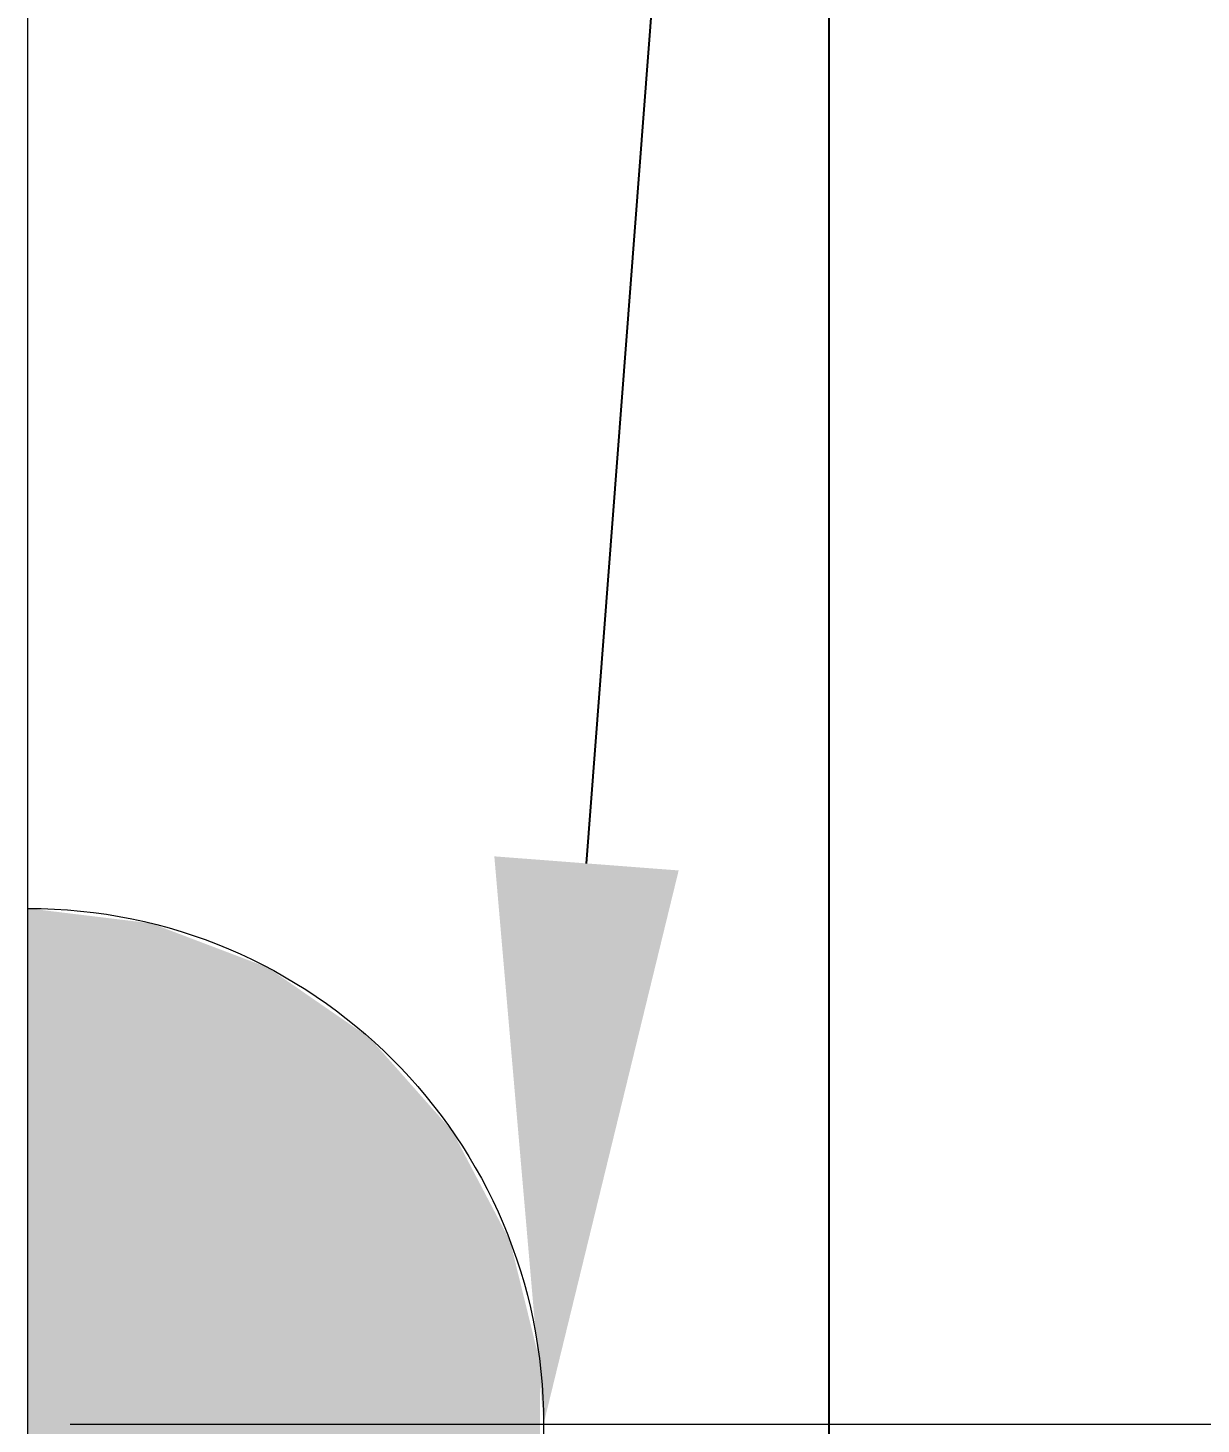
# Model space of a CAD drawing. Header units: metres. Extents: x 75097 to 220695, y -1557923 to -1361206.
# Drawn here: x 108078.3 to 108495.6, y -1418252.7 to -1417756.1 of the extents above; entities that cross this region are included whole.
import ezdxf
from ezdxf import colors
from ezdxf.entities.mleader import LeaderData, LeaderLine
from ezdxf.math import Vec2, Vec3

# ---------------------------------------------------------------- set-up
doc = ezdxf.new("R2010")
doc.units = ezdxf.units.M
doc.layers.get('0').update_dxf_attribs({"lineweight": 0})
doc.layers.add('A-100 - Copy$0$axes', color=8, linetype='Continuous')
doc.layers.add('A-100 - Copy$0$Medical Equipment and Furniture', color=8, linetype='Continuous', lineweight=0)
doc.layers.add('A-100 - Copy$0$Walls', color=8, linetype='Continuous', lineweight=0)
doc.layers.add('E-POWR', color=7, linetype='Continuous', lineweight=9, true_color=0x4e7e3e)
doc.styles.get("Standard").update_dxf_attribs({"font": 'GOTHIC.TTF'})

# ---------------------------------------------------------------- blocks, each defined once
blk = doc.blocks.new('GI-041_dwg_UPS-E-SKT1-3902843-GI-041')
at = {"layer": 'E-POWR'}
blk.add_hatch(color=256, dxfattribs=at).paths.add_polyline_path([(-0.19872, -0.00047), (0.19872, -0.00047), (0.19295, 0.04709), (0.17596, 0.09188), (0.14875, 0.13131), (0.11289, 0.16308), (0.07047, 0.18534), (0.02395, 0.19681), (-0.02395, 0.19681), (-0.07047, 0.18534), (-0.11289, 0.16308), (-0.14875, 0.13131), (-0.17596, 0.09188), (-0.19295, 0.04709)], flags=0)
for p, q in [((0, 0.19825), (0, 0.397)), ((-0.19872, -0.00047), (0.19872, -0.00047)), ((-0.14732, -0.00047), (0.14732, -0.00047))]:
    blk.add_line(p, q, dxfattribs=at)
blk.add_arc((0, -0.00047), 0.19872, 360, 180, dxfattribs=at)
blk = doc.blocks.new('A-100 - Copy')
at = {"layer": 'A-100 - Copy$0$axes'}
blk.add_line((108363.27, -1477297.37, 0), (108363.27, -1366691.83, 0), dxfattribs=at)
at = {"layer": 'A-100 - Copy$0$Medical Equipment and Furniture'}
blk.add_line((108093.27, -1418252.69, 2.36), (109123.28, -1418252.69, 2.36), dxfattribs=at)
at = {"layer": 'A-100 - Copy$0$Walls', "elevation": 0}
blk.add_lwpolyline([(108078.27, -1418422.69), (108078.27, -1415132.94)], dxfattribs=at)

msp = doc.modelspace()

# ---------------------------------------------------------------- block references
at = {"xscale": -923.0399999999992, "yscale": 923.0399999999992, "zscale": 923.0399999999992, "rotation": 270}
msp.add_blockref('GI-041_dwg_UPS-E-SKT1-3902843-GI-041', (108078.71, -1418252.69, 2.36), dxfattribs=at)

# ---------------------------------------------------------------- next in the draw order: block references
msp.add_blockref('A-100 - Copy', (0, 0))

# ---------------------------------------------------------------- next in the draw order: leaders
at = {"layer": 'E-POWR'}
ml = msp.add_multileader_mtext('Standard', dxfattribs=at)
ml.set_content('#B2\\PTO UPP-01', color=256)
ml.set_leader_properties()
ml.build(insert=Vec2(0, 0))
ml.multileader.update_dxf_attribs({"text_right_attachment_type": 6, "dogleg_length": 200, "arrow_head_size": 200})
ctx = ml.context
ctx.base_point, ctx.char_height, ctx.arrow_head_size, ctx.landing_gap_size, ctx.plane_origin = Vec3(108519.2, -1417501.43, 0), 150, 200, 0.09, Vec3(109158.32, -1417678.44, 0)
ctx.right_attachment = 6
notes = []
notes.append((ctx, [(0, (1, 1, 0), (108319.2, -1417501.43, 0), (1, 0), 200, [(0, [(108261.7, -1418252.69, 0)], 0, [])])]))
ctx.mtext.insert, ctx.mtext.flow_direction = Vec3(108519.29, -1417424.55, 0), 5
for ctx, leaders in notes:
    for number, flags, end, landing, length, lines in leaders:
        leader = LeaderData()
        leader.index, (leader.has_last_leader_line, leader.has_dogleg_vector, leader.attachment_direction) = number, flags
        leader.last_leader_point, leader.dogleg_vector, leader.dogleg_length = Vec3(end), Vec3(landing), length
        for number, points, colour, breaks in lines:
            line = LeaderLine()
            line.index, line.vertices, line.color, line.breaks = number, Vec3.list(points), colors.encode_raw_color(colour), breaks
            leader.lines.append(line)
        ctx.leaders.append(leader)

doc.saveas('drawing.dxf')
